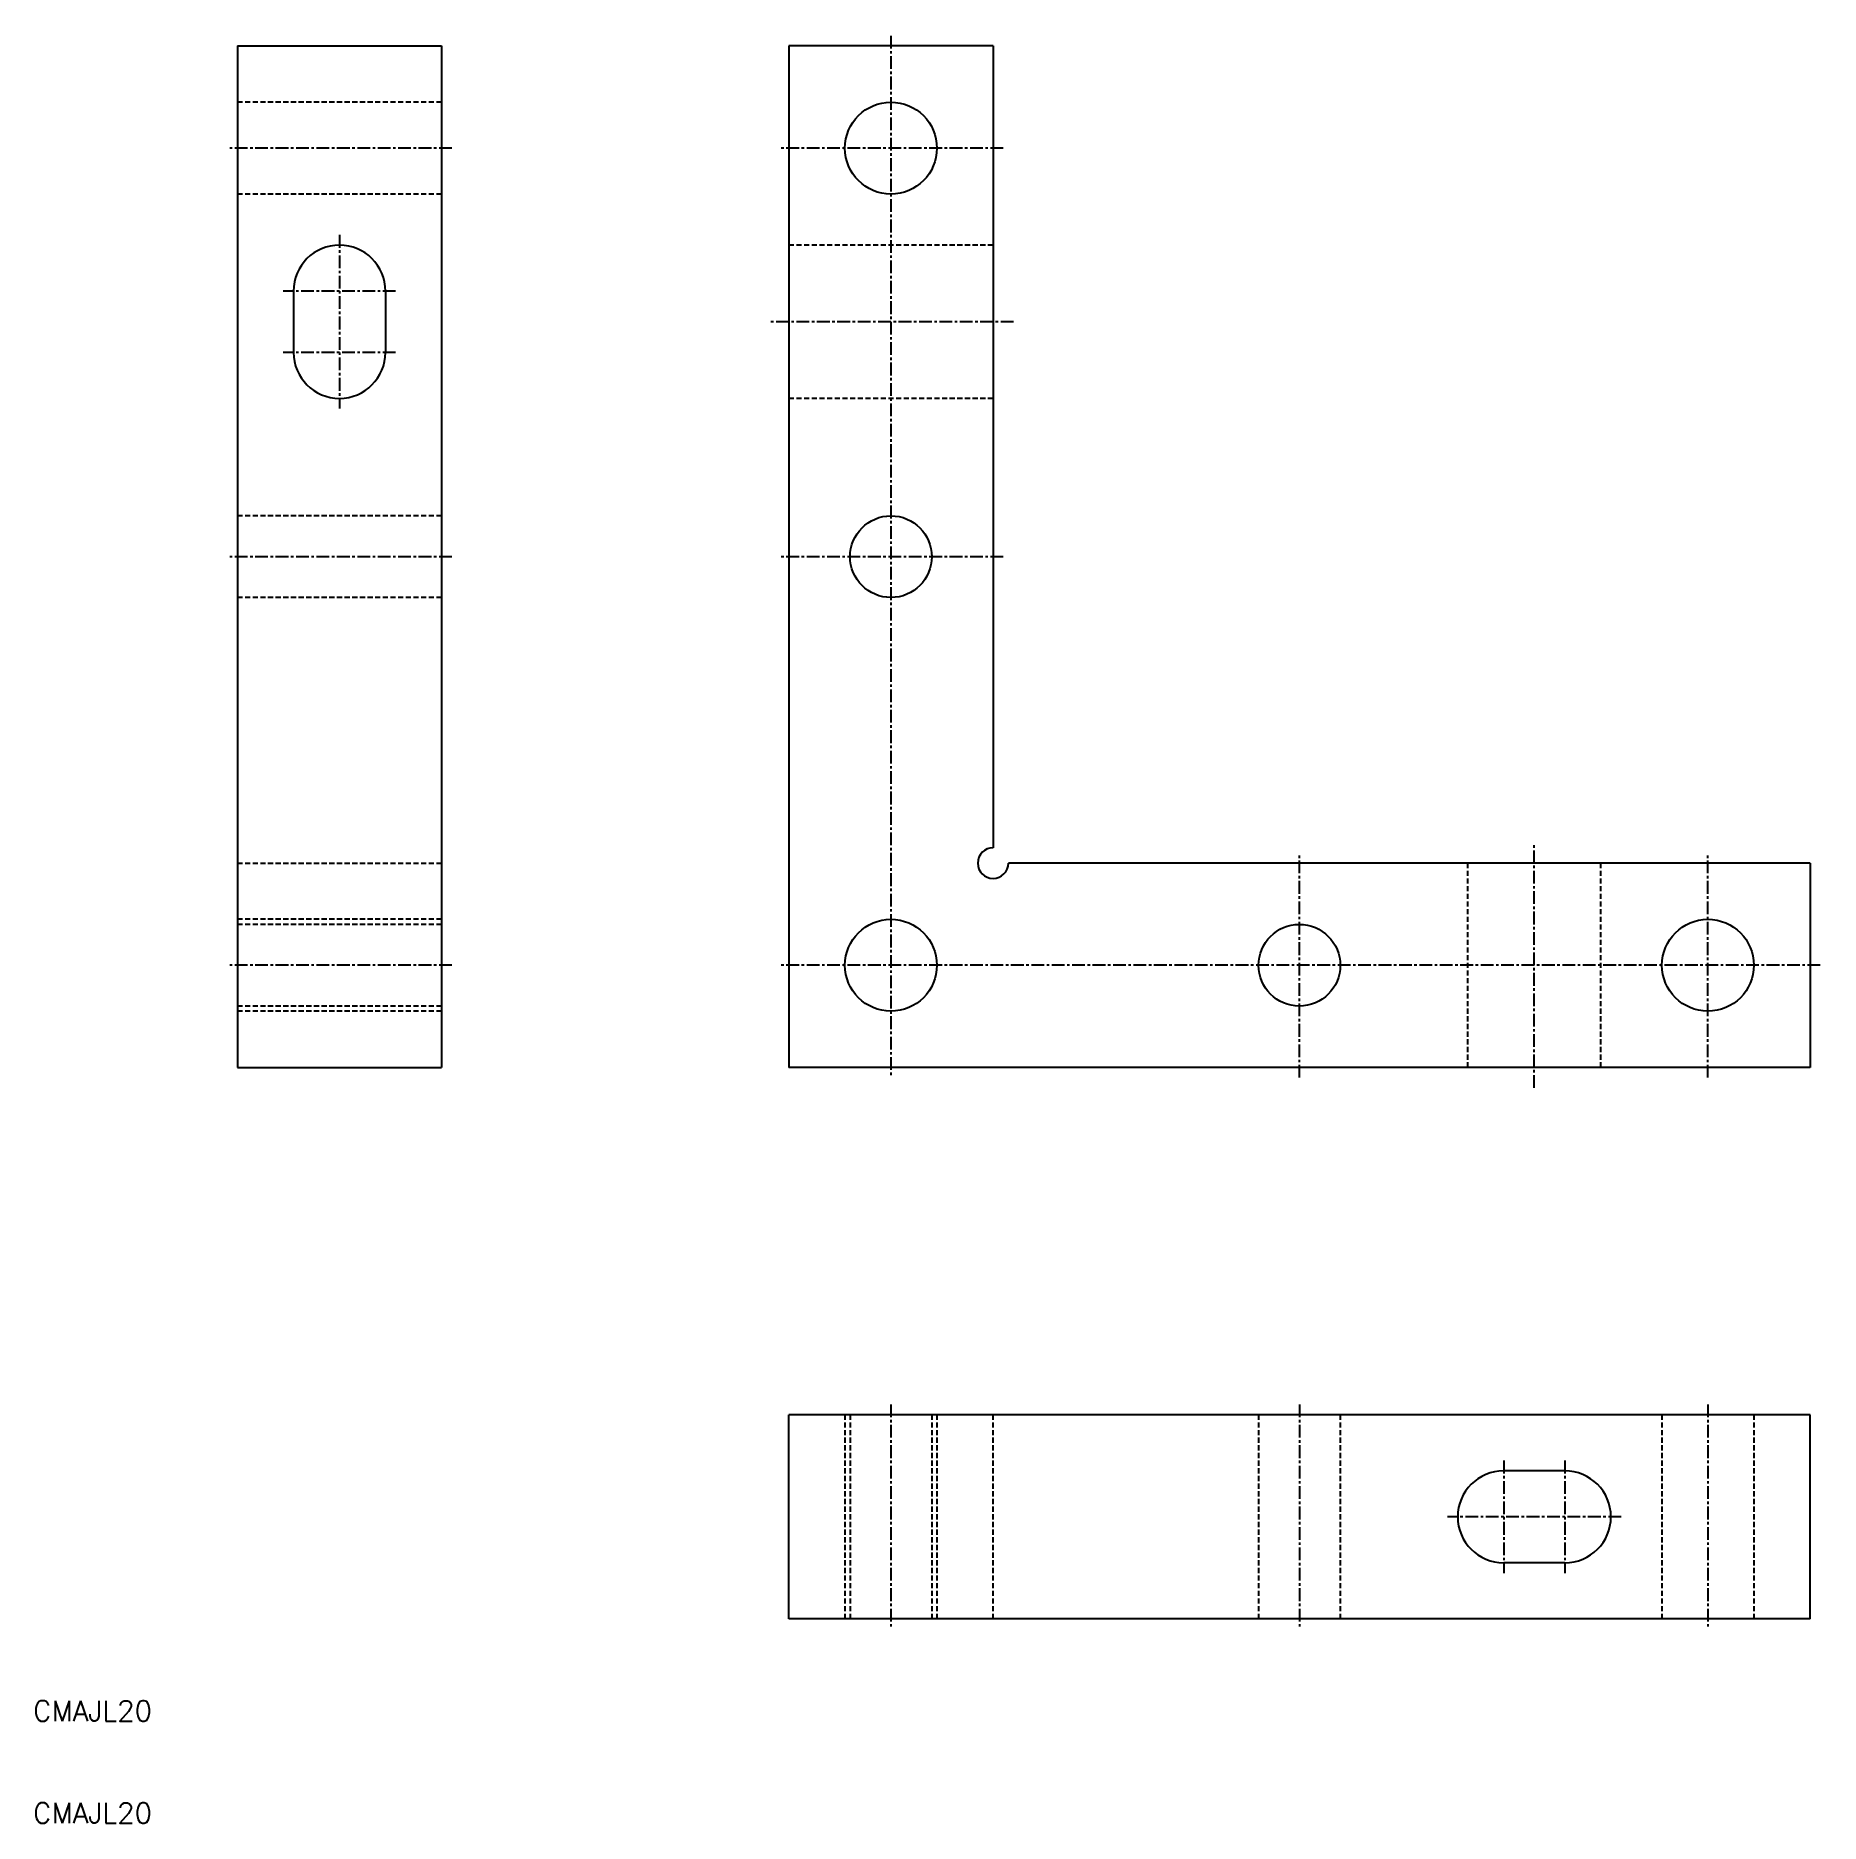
# Model space of a CAD drawing. Extents: x 10 to 185, y 10 to 185.
import ezdxf

# ---------------------------------------------------------------- set-up
doc = ezdxf.new("R2010")
doc.units = 0
doc.linetypes.add('CENTER', pattern=[2, 1.25, -0.25, 0.25, -0.25])
doc.linetypes.add('DASHED', pattern=[0.75, 0.5, -0.25])
doc.layers.get('0').update_dxf_attribs({"linetype": 'CONTINUOUS'})
doc.layers.add('CENTER', color=1, linetype='CENTER')
doc.styles.get("Standard").update_dxf_attribs({"font": 'txt.shx'})

msp = doc.modelspace()

# ---------------------------------------------------------------- linework, layer by layer
at = {"color": 7, "linetype": 'CONTINUOUS'}
for p, q in [((30, 184), (50, 184)), ((30, 184), (30, 84)), ((50, 184), (50, 84)), ((104, 184), (84, 184)), ((84, 184), (84, 84)), ((104, 184), (104, 105.5)), ((35.5, 160), (35.5, 154)), ((44.5, 160), (44.5, 154)), ((184, 104), (105.5, 104)), ((184, 104), (184, 84)), ((30, 84), (50, 84)), ((184, 84), (84, 84)), ((84, 30), (84, 50)), ((184, 50), (84, 50)), ((184, 30), (184, 50)), ((160, 44.5), (154, 44.5)), ((160, 35.5), (154, 35.5)), ((184, 30), (84, 30))]:
    msp.add_line(p, q, dxfattribs=at)
at = {"color": 3, "linetype": 'DASHED'}
for p, q in [((50, 178.5), (30, 178.5)), ((50, 169.5), (30, 169.5)), ((104, 164.5), (84, 164.5)), ((104, 149.5), (84, 149.5)), ((50, 138), (30, 138)), ((50, 130), (30, 130)), ((30, 104), (50, 104)), ((150.5, 84), (150.5, 104)), ((163.5, 84), (163.5, 104)), ((50, 98.5), (30, 98.5)), ((50, 98), (30, 98)), ((50, 90), (30, 90)), ((50, 89.5), (30, 89.5)), ((89.5, 50), (89.5, 30)), ((90, 50), (90, 30)), ((98, 50), (98, 30)), ((98.5, 50), (98.5, 30)), ((104, 30), (104, 50)), ((130, 50), (130, 30)), ((138, 50), (138, 30)), ((169.5, 50), (169.5, 30)), ((178.5, 50), (178.5, 30))]:
    msp.add_line(p, q, dxfattribs=at)
at = {"color": 7, "linetype": 'CONTINUOUS'}
for centre, radius in [((94, 174), 4.5), ((94, 134), 4), ((94, 94), 4.5), ((134, 94), 4), ((174, 94), 4.5)]:
    msp.add_circle(centre, radius, dxfattribs=at)
for centre, radius, start, end in [((40, 160), 4.5, 0, 180), ((40, 154), 4.5, 180, 0), ((104, 104), 1.5, 90, 0), ((154, 40), 4.5, 90, 270), ((160, 40), 4.5, 270, 90)]:
    msp.add_arc(centre, radius, start, end, dxfattribs=at)
at = {"layer": 'CENTER', "color": 1, "linetype": 'CENTER'}
for p, q in [((94, 185), (94, 83)), ((51, 174), (29, 174)), ((105, 174), (83, 174)), ((40, 165.5), (40, 148.5)), ((45.5, 160), (34.5, 160)), ((106, 157), (82, 157)), ((45.5, 154), (34.5, 154)), ((51, 134), (29, 134)), ((105, 134), (83, 134)), ((134, 83), (134, 105)), ((157, 82), (157, 106)), ((174, 83), (174, 105)), ((51, 94), (29, 94)), ((185, 94), (83, 94)), ((94, 51), (94, 29)), ((134, 51), (134, 29)), ((174, 51), (174, 29)), ((154, 45.5), (154, 34.5)), ((160, 45.5), (160, 34.5)), ((165.5, 40), (148.5, 40))]:
    msp.add_line(p, q, dxfattribs=at)

# ---------------------------------------------------------------- texts
at = {"color": 7, "linetype": 'CONTINUOUS'}
for p in [(10, 20), (10, 10)]:
    msp.add_text('CMAJL20', height=2, dxfattribs=at).set_placement(p)

doc.saveas('drawing.dxf')
